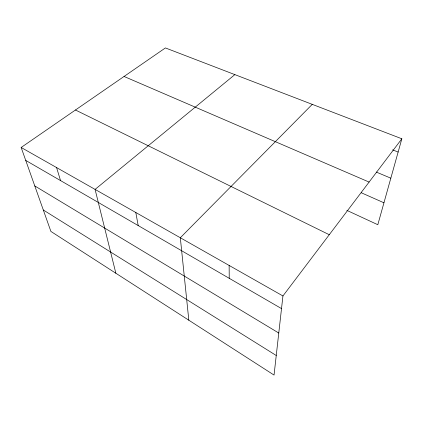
<?xml version="1.0" encoding="UTF-8"?>
<svg xmlns="http://www.w3.org/2000/svg" width="423" height="423" viewBox="0 0 423 423"><rect width="100%" height="100%" fill="white"/><g stroke="black" fill="none" stroke-linecap="round" stroke-linejoin="round"><path stroke-width="0.63" d="M401.85 138.781L282.939 295.957L274.046 375.069L50.903 231.434L21.15 147.474L165.404 47.931L401.85 138.781L377.813 224.719L346.834 210.363M312.264 104.359L180.314 237.747L188.822 320.211M234.86 74.622L95.08 189.404L115.86 273.247M392.623 149.864L398.138 152.047M376.237 172.045L390.831 178.178M124.055 76.463L369.099 182.07M361.295 192.761L383.947 202.791M75.458 110.001L329.263 234.723M21.15 147.474L282.939 295.957M25.74 160.417L281.517 308.6M34.781 185.935L278.773 333.033M43.305 209.988L276.245 355.494M56.566 167.561L60.542 180.584M135.809 212.51L138.189 225.565M229.139 265.438L229.229 278.308"/></g></svg>
